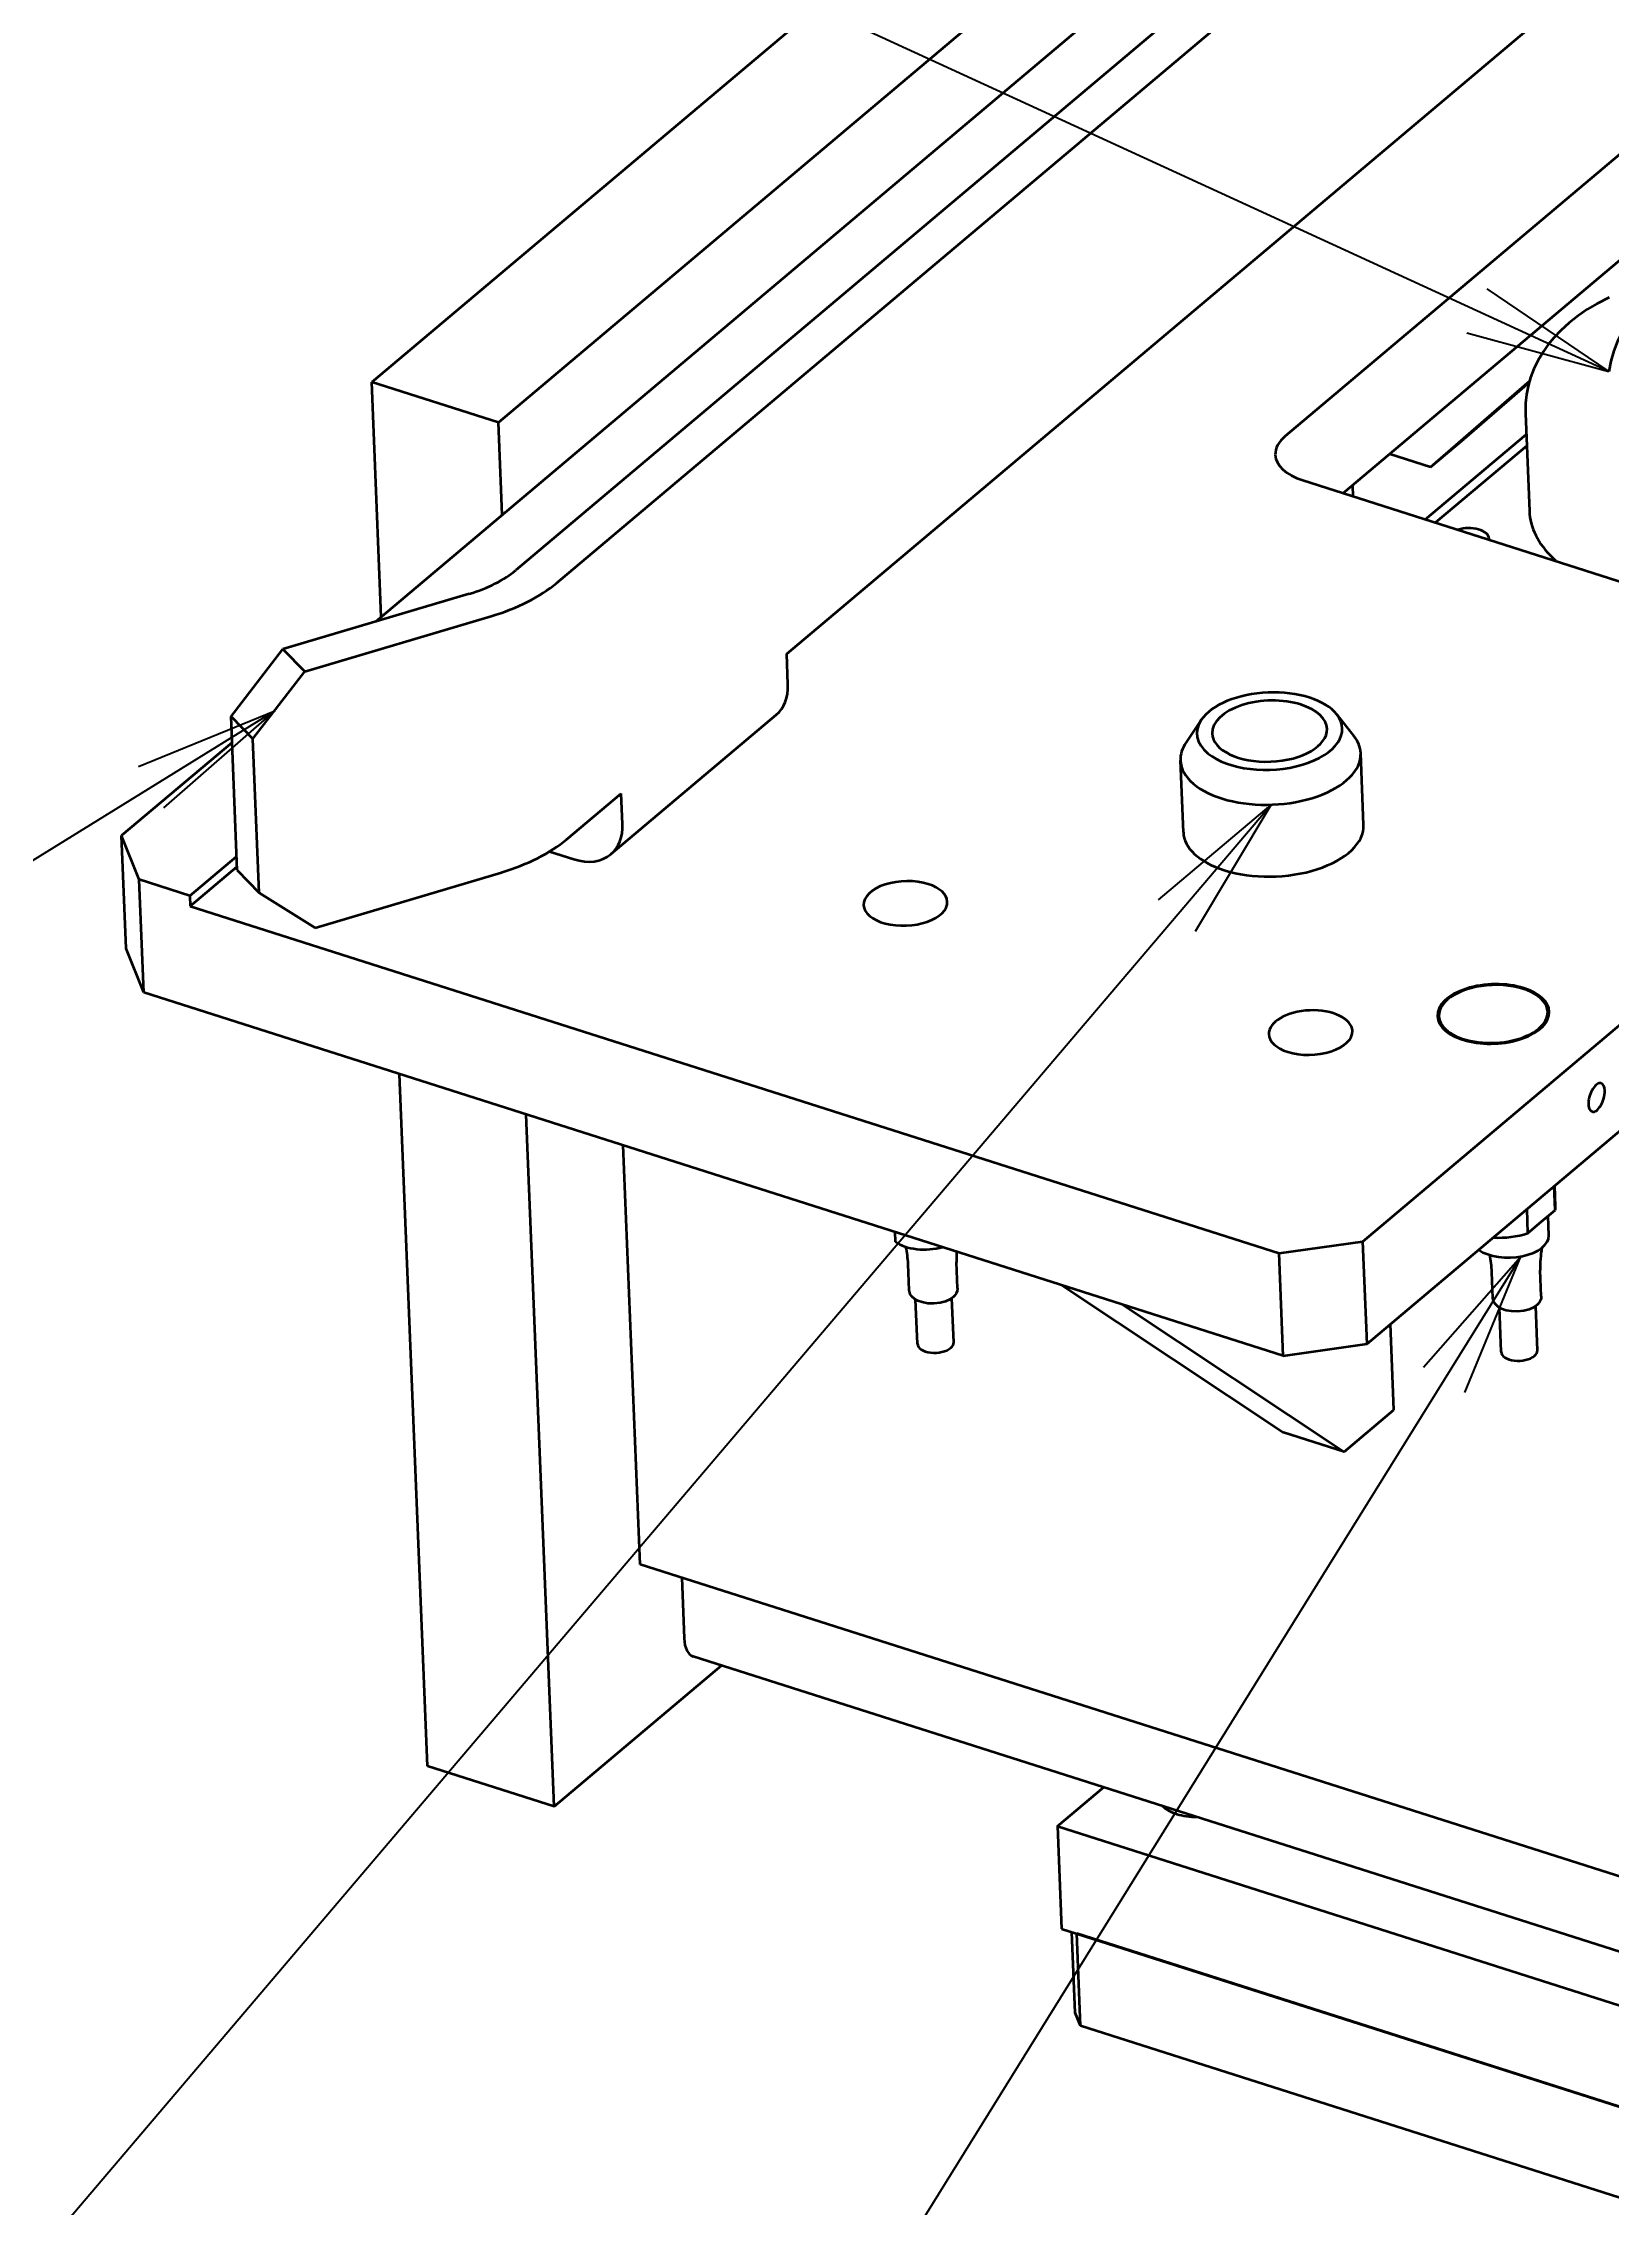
# Model space of a CAD drawing. Extents: x 0 to 18500, y -51 to 3802.
# Drawn here: x 3230.1 to 3488.7, y 1142.1 to 1499.1 of the extents above; entities that cross this region are included whole.
import ezdxf

# ---------------------------------------------------------------- set-up
doc = ezdxf.new("R2010")
doc.units = 0
doc.header["$MEASUREMENT"] = 0
doc.layers.get('0').update_dxf_attribs({"linetype": 'CONTINUOUS'})
doc.layers.get('DEFPOINTS').update_dxf_attribs({"linetype": 'CONTINUOUS'})
doc.layers.add('WORD_DIM', color=253, linetype='CONTINUOUS')
doc.styles.get("Standard").update_dxf_attribs({"font": 'romans.shx', "bigfont": 'bigfont.shx'})
doc.dimstyles.new('1-8', dxfattribs={"dimscale": 8, "dimtxt": 3.5, "dimasz": 3, "dimexe": 1, "dimexo": 0, "dimgap": 1, "dimtad": 3, "dimdsep": 46, "dimtxsty": 'Standard', "dimblk1": 'OPEN', "dimblk2": 'OPEN', "dimsah": 1, "dimcen": 0, "dimclrd": 256, "dimclre": 256, "dimclrt": 3, "dimadec": 0, "dimazin": 0, "dimtfac": 1, "dimtmove": 0, "dimatfit": 3, "dimldrblk": 'OPEN', "dimfxl": 0, "dimtolj": 1, "dimtzin": 0, "dimarcsym": 0})

# ---------------------------------------------------------------- blocks, each defined once
blk = doc.blocks.new('456')
at = {"color": 7, "lineweight": 35}
for p, q in [((4858.8, -1934.24), (4427.84, -2297.42)), ((4862.42, -1942.24), (4451.03, -2288.92)), ((4457.72, -2291.05), (4869.11, -1944.37)), ((4896.29, -1998.66), (4578.11, -2266.8)), ((4896.97, -2015.59), (4587.71, -2276.21)), ((4495.77, -2302.74), (4684.93, -2143.34)), ((4514.72, -2184.16), (4427.25, -2257.87)), ((4535.64, -2190.83), (4448.16, -2264.54)), ((4428.8, -2296.61), (4427.25, -2257.87)), ((4448.16, -2264.54), (4427.25, -2257.87)), ((4618.46, -2257.71), (4602.14, -2271.88)), ((4601.26, -2280.53), (4617.94, -2266.48)), ((4581.01, -2274.07), (4688.1, -2308.21)), ((4443.32, -2292.81), (4412.56, -2301.98)), ((4416.17, -2305.67), (4446.93, -2296.5)), ((4405, -2338.49), (4403.98, -2313.1)), ((4466.72, -2335.84), (4494.05, -2312.8)), ((4408.61, -2342.18), (4407.59, -2316.79)), ((4590.95, -2399.79), (4691, -2315.48)), ((4404.15, -2317.39), (4385.9, -2332.76)), ((4591.63, -2416.72), (4691.67, -2332.41)), ((4417.86, -2347.99), (4448.63, -2338.83)), ((4397.24, -2344.39), (4577.12, -2401.73)), ((4577.8, -2418.66), (4389.55, -2358.66)), ((4436.42, -2486.44), (4431.83, -2372.14)), ((4457.33, -2493.11), (4452.75, -2378.8)), ((4471.55, -2453.12), (4468.78, -2383.91)), ((4541.22, -2407), (4577.83, -2431.33)), ((4551.26, -2410.2), (4587.87, -2434.53)), ((4638.88, -2506.45), (4471.55, -2453.12)), ((4457.33, -2493.11), (4484.97, -2469.81)), ((4697.81, -2537.66), (4480.29, -2468.32)), ((4457.33, -2493.11), (4436.42, -2486.44)), ((4540.5, -2496.39), (4665.99, -2536.39)), ((4541.18, -2513.32), (4666.67, -2553.32)), ((4664.16, -2552.52), (4543.69, -2514.12)), ((4664.77, -2567.76), (4544.3, -2529.35))]:
    blk.add_line(p, q, dxfattribs=at)
at = {"color": 7, "lineweight": 35, "ltscale": 0.357469}
blk.add_line((4618.41, -2257.9), (4607.61, -2267.27), dxfattribs=at)
at = {"color": 7, "lineweight": 35, "ltscale": 0.402428}
blk.add_line((4617.8, -2263.05), (4618.45, -2279.14), dxfattribs=at)
at = {"color": 7, "lineweight": 35, "ltscale": 0.381247}
for p, q in [((4448.78, -2279.78), (4448.16, -2264.54)), ((4544.3, -2529.35), (4543.69, -2514.12))]:
    blk.add_line(p, q, dxfattribs=at)
at = {"color": 7, "lineweight": 35, "ltscale": 0.176962}
blk.add_line((4602.14, -2271.88), (4595.4, -2269.73), dxfattribs=at)
at = {"color": 7, "lineweight": 35, "ltscale": 0.178731}
blk.add_line((4602.14, -2271.88), (4607.61, -2267.27), dxfattribs=at)
at = {"color": 7, "lineweight": 35, "ltscale": 0.492953}
blk.add_line((4618.01, -2268.36), (4602.94, -2281.06), dxfattribs=at)
at = {"color": 7, "lineweight": 35, "ltscale": 0.044334}
blk.add_line((4589.22, -2274.94), (4589.29, -2276.71), dxfattribs=at)
at = {"color": 7, "lineweight": 35, "ltscale": 0.35114}
blk.add_line((4403.98, -2313.1), (4412.56, -2301.98), dxfattribs=at)
at = {"color": 7, "lineweight": 35, "ltscale": 0.129062}
for p, q in [((4412.56, -2301.98), (4416.17, -2305.67)), ((4403.98, -2313.1), (4407.59, -2316.79))]:
    blk.add_line(p, q, dxfattribs=at)
at = {"color": 7, "lineweight": 35, "ltscale": 0.127082}
for p, q in [((4495.98, -2307.82), (4495.77, -2302.74)), ((4468.64, -2330.86), (4468.44, -2325.78))]:
    blk.add_line(p, q, dxfattribs=at)
at = {"color": 7, "lineweight": 35, "ltscale": 0.351139}
blk.add_line((4407.59, -2316.79), (4416.17, -2305.67), dxfattribs=at)
at = {"color": 7, "lineweight": 35, "ltscale": 0.113991}
blk.add_line((4586.63, -2312.74), (4589.47, -2316.31), dxfattribs=at)
at = {"color": 7, "lineweight": 35, "ltscale": 0.113993}
blk.add_line((4564.25, -2313.64), (4561.71, -2317.43), dxfattribs=at)
at = {"color": 7, "lineweight": 35, "ltscale": 0.296525}
blk.add_line((4561.29, -2332.18), (4560.81, -2320.33), dxfattribs=at)
at = {"color": 7, "lineweight": 35, "ltscale": 0.296526}
blk.add_line((4591.07, -2330.99), (4590.59, -2319.14), dxfattribs=at)
at = {"color": 7, "lineweight": 35, "ltscale": 0.294864}
blk.add_line((4459.42, -2333.38), (4468.44, -2325.78), dxfattribs=at)
at = {"color": 7, "lineweight": 35, "ltscale": 0.195764}
for p, q in [((4388.8, -2340.03), (4385.9, -2332.76)), ((4389.55, -2358.66), (4386.65, -2351.38))]:
    blk.add_line(p, q, dxfattribs=at)
at = {"color": 7, "lineweight": 35, "ltscale": 0.465969}
for p, q in [((4386.65, -2351.38), (4385.9, -2332.76)), ((4389.55, -2358.66), (4388.8, -2340.03))]:
    blk.add_line(p, q, dxfattribs=at)
at = {"color": 7, "lineweight": 35, "ltscale": 0.252812}
blk.add_line((4397.17, -2342.7), (4404.9, -2336.18), dxfattribs=at)
at = {"color": 7, "lineweight": 35, "ltscale": 0.252803}
blk.add_line((4397.24, -2344.39), (4404.97, -2337.88), dxfattribs=at)
at = {"color": 7, "lineweight": 35, "ltscale": 0.105009}
blk.add_line((4456.61, -2335.38), (4460.62, -2336.66), dxfattribs=at)
at = {"color": 7, "lineweight": 35, "ltscale": 0.219525}
blk.add_line((4397.17, -2342.7), (4388.8, -2340.03), dxfattribs=at)
at = {"color": 7, "lineweight": 35, "ltscale": 0.129053}
blk.add_line((4405, -2338.49), (4408.61, -2342.18), dxfattribs=at)
at = {"color": 7, "lineweight": 35, "ltscale": 0.042361}
blk.add_line((4397.17, -2342.7), (4397.24, -2344.39), dxfattribs=at)
at = {"color": 7, "lineweight": 35, "ltscale": 0.273223}
blk.add_line((4408.61, -2342.18), (4417.86, -2347.99), dxfattribs=at)
at = {"color": 7, "lineweight": 35, "ltscale": 0.028358}
blk.add_line((4603.54, -2363.7), (4603.49, -2362.57), dxfattribs=at)
at = {"color": 7, "lineweight": 35, "ltscale": 0.028364}
blk.add_line((4621.52, -2362.98), (4621.48, -2361.85), dxfattribs=at)
at = {"color": 7, "lineweight": 35, "ltscale": 0.099033}
for p, q in [((4622.72, -2394.61), (4622.56, -2390.65)), ((4618.22, -2398.41), (4618.06, -2394.45))]:
    blk.add_line(p, q, dxfattribs=at)
at = {"color": 7, "lineweight": 35, "ltscale": 0.085566}
blk.add_line((4622.77, -2394.02), (4622.63, -2390.6), dxfattribs=at)
at = {"color": 7, "lineweight": 35, "ltscale": 0.07369}
for p, q in [((4620.47, -2396.51), (4622.72, -2394.61)), ((4618.22, -2398.41), (4620.47, -2396.51))]:
    blk.add_line(p, q, dxfattribs=at)
at = {"color": 7, "lineweight": 35, "ltscale": 0.0796}
blk.add_line((4621.68, -2398.78), (4621.55, -2395.6), dxfattribs=at)
at = {"color": 7, "lineweight": 35, "ltscale": 0.041473}
blk.add_line((4513.62, -2398.21), (4513.69, -2399.86), dxfattribs=at)
at = {"color": 7, "lineweight": 35, "ltscale": 0.349222}
blk.add_line((4577.12, -2401.73), (4590.95, -2399.79), dxfattribs=at)
at = {"color": 7, "lineweight": 35, "ltscale": 0.423608}
for p, q in [((4577.8, -2418.66), (4577.12, -2401.73)), ((4591.63, -2416.72), (4590.95, -2399.79)), ((4540.5, -2496.39), (4541.18, -2513.32))]:
    blk.add_line(p, q, dxfattribs=at)
at = {"color": 7, "lineweight": 35, "ltscale": 0.001035}
blk.add_line((4610.11, -2401.15), (4610.11, -2401.19), dxfattribs=at)
at = {"color": 7, "lineweight": 35, "ltscale": 0.10802}
for p, q in [((4516, -2407.85), (4515.83, -2403.53)), ((4524, -2407.53), (4523.82, -2403.21)), ((4612.43, -2409.17), (4612.26, -2404.85)), ((4620.42, -2408.85), (4620.25, -2404.53))]:
    blk.add_line(p, q, dxfattribs=at)
at = {"color": 7, "lineweight": 35, "ltscale": 0.182781}
for p, q in [((4517.36, -2416.7), (4517.07, -2409.39)), ((4613.79, -2418.02), (4613.49, -2410.71))]:
    blk.add_line(p, q, dxfattribs=at)
at = {"color": 7, "lineweight": 35, "ltscale": 0.182784}
blk.add_line((4523.35, -2416.46), (4523.06, -2409.15), dxfattribs=at)
at = {"color": 7, "lineweight": 35, "ltscale": 0.354489}
blk.add_line((4596.07, -2427.62), (4595.51, -2413.45), dxfattribs=at)
at = {"color": 7, "lineweight": 35, "ltscale": 0.182785}
blk.add_line((4619.78, -2417.78), (4619.49, -2410.47), dxfattribs=at)
at = {"color": 7, "lineweight": 35, "ltscale": 0.34921}
blk.add_line((4577.8, -2418.66), (4591.63, -2416.72), dxfattribs=at)
at = {"color": 7, "lineweight": 35, "ltscale": 0.268105}
blk.add_line((4587.87, -2434.53), (4596.07, -2427.62), dxfattribs=at)
at = {"color": 7, "lineweight": 35, "ltscale": 0.263432}
blk.add_line((4587.87, -2434.53), (4577.83, -2431.33), dxfattribs=at)
at = {"color": 7, "lineweight": 35, "ltscale": 0.251672}
blk.add_line((4478.42, -2455.31), (4478.83, -2465.36), dxfattribs=at)
at = {"color": 7, "lineweight": 35, "ltscale": 0.24985}
blk.add_line((4540.5, -2496.39), (4548.14, -2489.95), dxfattribs=at)
at = {"color": 7, "lineweight": 35, "ltscale": 0.332968}
blk.add_line((4543.43, -2527.17), (4542.89, -2513.86), dxfattribs=at)
at = {"color": 7, "lineweight": 35, "ltscale": 0.058732}
blk.add_line((4544.3, -2529.35), (4543.43, -2527.17), dxfattribs=at)
at = {"color": 7, "lineweight": 35}
for points in [[(4631.65, -2243.85), (4629.61, -2244.9), (4628.07, -2245.82), (4626.57, -2246.84), (4625.01, -2248.06), (4623.65, -2249.3), (4622.5, -2250.52), (4621.58, -2251.64), (4620.77, -2252.77), (4619.89, -2254.24), (4619.21, -2255.64), (4618.66, -2257.09), (4618.25, -2258.51), (4617.97, -2259.92), (4617.82, -2261.31), (4617.79, -2262.47), (4617.8, -2263.05)], [(4523.25, -2409), (4522.71, -2409.37), (4521.99, -2409.69), (4521.1, -2409.93), (4520.08, -2410.05), (4519.06, -2410.01), (4518.16, -2409.84), (4517.43, -2409.58), (4516.87, -2409.26), (4516.46, -2408.9), (4516.17, -2408.49), (4516.03, -2408.08), (4516, -2407.85)], [(4524, -2407.53), (4523.94, -2407.99), (4523.77, -2408.4), (4523.48, -2408.78), (4523.25, -2409)], [(4619.68, -2410.33), (4619.14, -2410.7), (4618.42, -2411.02), (4617.53, -2411.26), (4616.51, -2411.37), (4615.49, -2411.33), (4614.59, -2411.17), (4613.86, -2410.91), (4613.3, -2410.59), (4612.89, -2410.22), (4612.6, -2409.81), (4612.46, -2409.4), (4612.43, -2409.17)], [(4620.42, -2408.85), (4620.37, -2409.31), (4620.2, -2409.73), (4619.91, -2410.1), (4619.68, -2410.33)]]:
    blk.add_lwpolyline(points, dxfattribs=at)
for centre, radius, start, end in [((4650.41, -2258.91), 19.05, 89.2428, 171.5925), ((4498.93, -2404.21), 16.91, 2.2863, 11.9725), ((4540.77, -2402.53), 16.96, 176.4025, 182.2996), ((4595.36, -2405.53), 16.91, 2.2863, 11.9725), ((4637.1, -2403.85), 16.86, 169.7441, 182.3215)]:
    blk.add_arc(centre, radius, start, end, dxfattribs=at)
for centre, major_axis, ratio, start_param, end_param in [((4586.47, -2269.46), (9.99, 0.4), 0.531249, 2.541488, 3.141639), ((4586.47, -2269.46), (9.99, 0.4), 0.531249, 3.141639, 4.112284), ((4651.17, -2277.83), (-32.72, -1.31), 0.531249, 6.283174, 6.753877), ((4608.29, -2283.84), (3.5, 0.14), 0.531249, 0.000022, 2.037531), ((4608.29, -2283.84), (3.5, 0.14), 0.531249, 6.187041, 6.283207), ((4651.17, -2277.83), (-32.72, -1.31), 0.531249, 0.470691, 0.508104), ((4434.3, -2283.59), (19.98, 0.8), 0.531249, 5.159482, 5.68308), ((4434.3, -2283.59), (27.98, 1.12), 0.531249, 5.159482, 5.68308), ((4487.61, -2305.16), (6.44, -7.65), 0.699187, 6.283144, 7.016336), ((4575.53, -2315.5), (12, 0.48), 0.531249, 0.370448, 2.77113), ((4575.53, -2315.5), (12, 0.48), 0.531249, 3.677252, 6.653633), ((4575.53, -2315.5), (9.49, 0.38), 0.531249, 0.970691, 3.141561), ((4575.53, -2315.5), (9.49, 0.38), 0.531249, 6.283153, 7.253877), ((4575.53, -2315.5), (12, 0.48), 0.531249, 2.77113, 3.677252), ((4575.53, -2315.5), (9.49, 0.38), 0.531249, 3.141561, 6.283153), ((4575.7, -2319.73), (-14.89, -0.6), 0.531249, 3.141561, 3.512041), ((4575.7, -2319.73), (-14.89, -0.6), 0.531249, 5.912723, 6.283153), ((4575.7, -2319.73), (-14.89, -0.6), 0.531249, 6.283153, 9.424746), ((4460.28, -2328.19), (6.44, -7.65), 0.699187, 6.283144, 7.016336), ((4576.18, -2331.59), (14.89, 0.6), 0.531249, 4.112284, 6.283153), ((4435.99, -2325.91), (27.98, 1.12), 0.531249, 5.159482, 5.68308), ((4576.18, -2331.59), (14.89, 0.6), 0.531249, 3.141561, 4.112284), ((4460.28, -2328.19), (6.44, -7.65), 0.699187, 5.44554, 6.283144), ((4515.38, -2343.95), (-6.91, -0.28), 0.531249, 4.112284, 6.283153), ((4515.38, -2343.95), (-6.91, -0.28), 0.531249, 3.141561, 4.112284), ((4515.38, -2343.95), (-6.91, -0.28), 0.531249, 6.283153, 9.424746), ((4612.49, -2362.21), (-9.24, -0.37), 0.531249, 4.112284, 6.283153), ((4612.49, -2362.21), (8.99, 0.36), 0.531249, 0.000022, 3.141614), ((4612.49, -2362.21), (-9.24, -0.37), 0.531249, 3.141561, 4.112284), ((4582.31, -2365.29), (-6.91, -0.28), 0.531249, 3.141561, 6.283153), ((4612.49, -2362.21), (-9.24, -0.37), 0.531249, 6.283153, 9.424746), ((4612.49, -2362.21), (8.99, 0.36), 0.531249, 3.141614, 5.68308), ((4612.49, -2362.21), (8.99, 0.36), 0.531249, 5.68308, 6.283207), ((4582.31, -2365.29), (-6.91, -0.28), 0.531249, 6.283153, 7.253877), ((4582.31, -2365.29), (-6.91, -0.28), 0.531249, 0.970691, 3.141561), ((4629.56, -2376.01), (0.75, 2.34), 0.478447, 6.283146, 9.424739), ((4629.56, -2376.01), (0.75, 2.34), 0.478447, 5.362139, 6.283146), ((4629.56, -2376.01), (0.75, 2.34), 0.478447, 3.141553, 5.362139), ((4613.78, -2394.38), (8.99, 0.36), 0.531249, 6.158963, 6.283207), ((4615.28, -2399.04), (6.39, 0.26), 0.531249, 3.749704, 6.283228), ((4613.78, -2394.38), (8.99, 0.36), 0.531249, 4.546836, 5.207198), ((4518.86, -2397.71), (6.39, 0.26), 0.531249, 3.749704, 5.121725), ((4520.36, -2416.58), (3, 0.12), 0.531249, 3.141614, 5.68308), ((4520.36, -2416.58), (3, 0.12), 0.531249, 5.68308, 6.283207), ((4616.78, -2417.9), (3, 0.12), 0.531249, 3.141614, 5.68308), ((4616.78, -2417.9), (3, 0.12), 0.531249, 5.68308, 6.283207), ((4482.11, -2462.6), (1.82, 5.72), 0.478447, 2.220546, 3.141605), ((4563.98, -2491.17), (-6.91, -0.28), 0.531249, 0.455861, 0.970691), ((4563.98, -2491.17), (-6.91, -0.28), 0.531249, 0.970691, 1.485515)]:
    blk.add_ellipse(centre, major_axis=major_axis, ratio=ratio, start_param=start_param, end_param=end_param, dxfattribs=at)
blk = doc.blocks.new('aa1')
for p, q in [((-0.4, 0.0667), (0, 0)), ((0, 0), (-1, 0)), ((-0.4, -0.0667), (0, 0))]:
    blk.add_line(p, q)
blk = doc.blocks.new('aa2')
blk.add_circle((0, 0), 1)
blk = doc.blocks.new('*D1569')
at = {"layer": 'DEFPOINTS', "color": 0, "linetype": 'Continuous'}
for p in [(3432.93, 1373.34), (3056.99, 931.11), (3056.99, 931.11)]:
    blk.add_point(p, dxfattribs=at)
at = {"layer": 'WORD_DIM', "linetype": 'Continuous', "lineweight": -2}
blk.add_line((3394.07, 1327.63), (3095.85, 976.82), dxfattribs=at)
at = {"layer": 'WORD_DIM', "linetype": 'Continuous', "lineweight": -2, "xscale": 60, "yscale": 60, "zscale": 60}
for name, p, rotation in [('aa1', (3432.93, 1373.34), 49.63209815704926), ('aa2', (3056.99, 931.11), 229.6320981570492)]:
    blk.add_blockref(name, p, dxfattribs=dict(at, rotation=rotation))
at = {"layer": 'WORD_DIM', "color": 3, "linetype": 'Continuous', "insert": (3244.96, 1152.23), "char_height": 0.000008, "attachment_point": 5, "rotation": 49.6321}
blk.add_mtext('\\A1;580.43', dxfattribs=at)
blk = doc.blocks.new('_OPEN')
at = {"color": 0}
for p, q in [((-1, 0.1667), (0, 0)), ((-1, -0.1667), (0, 0)), ((0, 0), (-1, 0))]:
    blk.add_line(p, q, dxfattribs=at)
blk = doc.blocks.new('*D1570')
at = {"layer": 'DEFPOINTS', "color": 0, "linetype": 'Continuous'}
for p in [(3268.33, 1388.87), (2898.13, 1159.71), (2898.13, 1159.71)]:
    blk.add_point(p, dxfattribs=at)
at = {"layer": 'WORD_DIM', "linetype": 'Continuous', "lineweight": -2}
blk.add_line((3217.31, 1357.29), (2949.15, 1191.29), dxfattribs=at)
at = {"layer": 'WORD_DIM', "linetype": 'Continuous', "lineweight": -2, "xscale": 60, "yscale": 60, "zscale": 60}
for name, p, rotation in [('aa1', (3268.33, 1388.87), 31.75922811746418), ('aa2', (2898.13, 1159.71), 211.7592281174642)]:
    blk.add_blockref(name, p, dxfattribs=dict(at, rotation=rotation))
at = {"layer": 'WORD_DIM', "color": 3, "linetype": 'Continuous', "insert": (3083.23, 1274.29), "char_height": 0.000008, "attachment_point": 5, "rotation": 31.7592}
blk.add_mtext('\\A1;435.38', dxfattribs=at)
blk = doc.blocks.new('*D1579')
at = {"layer": 'DEFPOINTS', "color": 0, "linetype": 'Continuous'}
for p in [(3604.78, 1335.28), (3307.49, 794.33), (3307.49, 794.33)]:
    blk.add_point(p, dxfattribs=at)
at = {"layer": 'WORD_DIM', "linetype": 'Continuous', "lineweight": -2}
blk.add_line((3575.89, 1282.7), (3336.39, 846.92), dxfattribs=at)
at = {"layer": 'WORD_DIM', "linetype": 'Continuous', "lineweight": -2, "xscale": 60, "yscale": 60, "zscale": 60}
for name, p, rotation in [('aa1', (3604.78, 1335.28), 61.20805193008545), ('aa2', (3307.49, 794.33), 241.2080519300855)]:
    blk.add_blockref(name, p, dxfattribs=dict(at, rotation=rotation))
at = {"layer": 'WORD_DIM', "color": 3, "linetype": 'Continuous', "insert": (3456.14, 1064.81), "char_height": 0.000008, "attachment_point": 5, "rotation": 61.2081}
blk.add_mtext('\\A1;617.26', dxfattribs=at)
blk = doc.blocks.new('*D1581')
at = {"layer": 'DEFPOINTS', "color": 0, "linetype": 'Continuous'}
for p in [(2979.77, 1678.87), (2979.77, 1678.87), (3488.71, 1444.87)]:
    blk.add_point(p, dxfattribs=at)
at = {"layer": 'WORD_DIM', "linetype": 'Continuous', "lineweight": -2}
blk.add_line((3434.19, 1469.94), (3034.28, 1653.8), dxfattribs=at)
at = {"layer": 'WORD_DIM', "linetype": 'Continuous', "lineweight": -2, "xscale": 60, "yscale": 60, "zscale": 60}
for name, p, rotation in [('aa2', (2979.77, 1678.87), 155.3082878295322), ('aa1', (3488.71, 1444.87), 335.3082878295322)]:
    blk.add_blockref(name, p, dxfattribs=dict(at, rotation=rotation))
at = {"layer": 'WORD_DIM', "color": 3, "linetype": 'Continuous', "insert": (3234.24, 1561.87), "char_height": 0.000008, "attachment_point": 5, "rotation": 335.3083}
blk.add_mtext('\\A1;560.15', dxfattribs=at)
blk = doc.blocks.new('*D1582')
at = {"layer": 'DEFPOINTS', "color": 0, "linetype": 'Continuous'}
for p in [(3474.19, 1298.74), (3173.5, 814.57), (3173.5, 814.57)]:
    blk.add_point(p, dxfattribs=at)
at = {"layer": 'WORD_DIM', "linetype": 'Continuous', "lineweight": -2}
blk.add_line((3442.54, 1247.77), (3205.15, 865.54), dxfattribs=at)
at = {"layer": 'WORD_DIM', "linetype": 'Continuous', "lineweight": -2, "xscale": 60, "yscale": 60, "zscale": 60}
for name, p, rotation in [('aa1', (3474.19, 1298.74), 58.1573930218666), ('aa2', (3173.5, 814.57), 238.1573930218666)]:
    blk.add_blockref(name, p, dxfattribs=dict(at, rotation=rotation))
at = {"layer": 'WORD_DIM', "color": 3, "linetype": 'Continuous', "insert": (3323.84, 1056.65), "char_height": 0.000008, "attachment_point": 5, "rotation": 58.1574}
blk.add_mtext('\\A1;569.95', dxfattribs=at)

msp = doc.modelspace()

# ---------------------------------------------------------------- block references
at = {"layer": 'WORD_DIM', "linetype": 'Continuous'}
msp.add_blockref('456', (-1142.85904, 3700.99392), dxfattribs=at)

# ---------------------------------------------------------------- dimensions: what is measured, and where the dimension line sits
at = {"layer": 'WORD_DIM', "color": 3, "linetype": 'Continuous'}
for p1, p2, picture, middle in [((3488.70629, 1444.87339), (2979.77071, 1678.86842), '*D1581', (3234.2385, 1561.87091)), ((3268.32727, 1388.8718), (2898.13446, 1159.70708), '*D1570', (3083.23087, 1274.28944)), ((3432.92851, 1373.34203), (3056.98725, 931.11084), '*D1569', (3244.95788, 1152.22644)), ((3604.78318, 1335.28037), (3307.49425, 794.33376), '*D1579', (3456.13871, 1064.80707)), ((3474.19188, 1298.73884), (3173.49578, 814.56997), '*D1582', (3323.84383, 1056.65441))]:
    dim = msp.add_aligned_dim(p1=p1, p2=p2, distance=0, dimstyle='1-8', override={"dimtxt": 1e-06, "dimasz": 7.5, "dimgap": 0, "dimblk1": 'aa1', "dimblk2": 'aa2', "dimse1": 1, "dimse2": 1}, dxfattribs=at)
    dim.commit()
    dim.dimension.update_dxf_attribs({"geometry": picture, "text_midpoint": middle})

doc.saveas('drawing.dxf')
